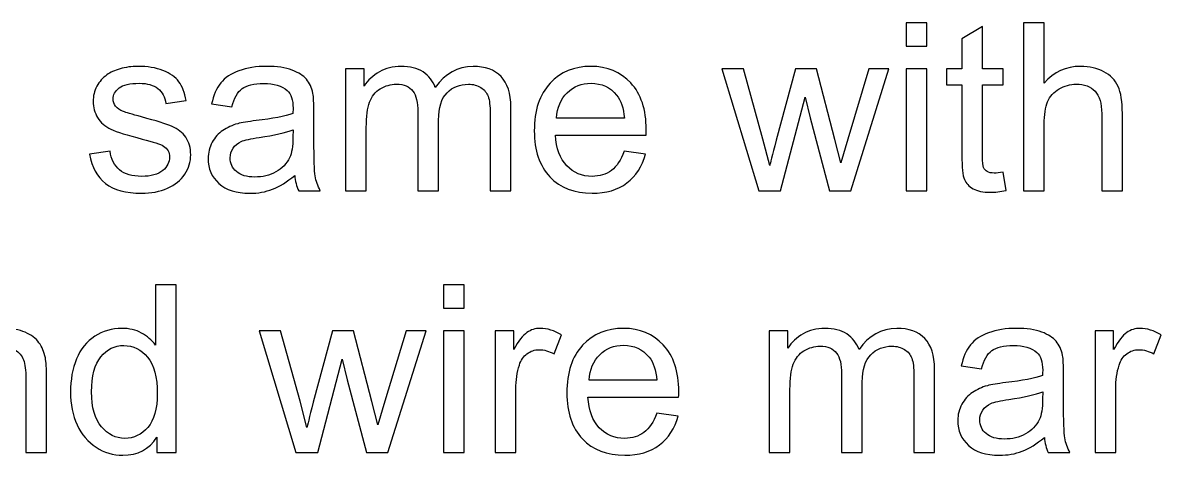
# Model space of a CAD drawing. Header units: millimetres. Extents: x -450 to 450, y -300 to 300.
# Drawn here: x -351.39 to -310.31, y -241.99 to -226.38 of the extents above; entities that cross this region are included whole.
import ezdxf

# ---------------------------------------------------------------- set-up
doc = ezdxf.new("R2010")
doc.units = ezdxf.units.MM
doc.header["$MEASUREMENT"] = 0
doc.layers.add('Layer 1', color=7, linetype='Continuous')

msp = doc.modelspace()

# ---------------------------------------------------------------- linework, layer by layer
at = {"layer": 'Layer 1', "color": 250}
for points, knots in [([(-319.5076, -227.2252), (-319.5076, -227.2252), (-319.5076, -226.3785), (-319.5076, -226.3785), (-319.5076, -226.3785), (-319.5076, -226.3785), (-318.7625, -226.3785), (-318.7625, -226.3785), (-318.7625, -226.3785), (-318.7625, -226.3785), (-318.7625, -227.2252), (-318.7625, -227.2252), (-318.7625, -227.2252), (-318.7625, -227.2252), (-319.5076, -227.2252), (-319.5076, -227.2252)], [0, 0, 0, 0, 0.2, 0.2, 0.2, 0.2, 0.4, 0.4, 0.4, 0.4, 0.6, 0.6, 0.6, 0.6, 1, 1, 1, 1]), ([(-316.0095, -231.7761), (-316.0095, -231.7761), (-315.9079, -232.4336), (-315.9079, -232.4336), (-315.9079, -232.4336), (-316.1167, -232.4774), (-316.3044, -232.5), (-316.4681, -232.5), (-316.4681, -232.5), (-316.7376, -232.5), (-316.9464, -232.4576), (-317.096, -232.3716), (-317.096, -232.3716), (-317.2442, -232.2855), (-317.3486, -232.174), (-317.4093, -232.0343), (-317.4093, -232.0343), (-317.47, -231.8946), (-317.4996, -231.6011), (-317.4996, -231.1538), (-317.4996, -231.1538), (-317.4996, -231.1538), (-317.4996, -228.6222), (-317.4996, -228.6222), (-317.4996, -228.6222), (-317.4996, -228.6222), (-318.0499, -228.6222), (-318.0499, -228.6222), (-318.0499, -228.6222), (-318.0499, -228.6222), (-318.0499, -228.0465), (-318.0499, -228.0465), (-318.0499, -228.0465), (-318.0499, -228.0465), (-317.4996, -228.0465), (-317.4996, -228.0465), (-317.4996, -228.0465), (-317.4996, -228.0465), (-317.4996, -226.9599), (-317.4996, -226.9599), (-317.4996, -226.9599), (-317.4996, -226.9599), (-316.7545, -226.5126), (-316.7545, -226.5126), (-316.7545, -226.5126), (-316.7545, -226.5126), (-316.7545, -228.0465), (-316.7545, -228.0465), (-316.7545, -228.0465), (-316.7545, -228.0465), (-316.0095, -228.0465), (-316.0095, -228.0465), (-316.0095, -228.0465), (-316.0095, -228.0465), (-316.0095, -228.6222), (-316.0095, -228.6222), (-316.0095, -228.6222), (-316.0095, -228.6222), (-316.7545, -228.6222), (-316.7545, -228.6222), (-316.7545, -228.6222), (-316.7545, -228.6222), (-316.7545, -231.1961), (-316.7545, -231.1961), (-316.7545, -231.1961), (-316.7545, -231.4092), (-316.7418, -231.5461), (-316.715, -231.6067), (-316.715, -231.6067), (-316.6896, -231.6674), (-316.6473, -231.7154), (-316.588, -231.7521), (-316.588, -231.7521), (-316.5287, -231.7874), (-316.4441, -231.8057), (-316.334, -231.8057), (-316.334, -231.8057), (-316.2522, -231.8057), (-316.1435, -231.7958), (-316.0095, -231.7761)], [0, 0, 0, 0, 0.047619, 0.047619, 0.047619, 0.047619, 0.0952381, 0.0952381, 0.0952381, 0.0952381, 0.1428571, 0.1428571, 0.1428571, 0.1428571, 0.1904762, 0.1904762, 0.1904762, 0.1904762, 0.2380952, 0.2380952, 0.2380952, 0.2380952, 0.2857143, 0.2857143, 0.2857143, 0.2857143, 0.3333333, 0.3333333, 0.3333333, 0.3333333, 0.3809524, 0.3809524, 0.3809524, 0.3809524, 0.4285714, 0.4285714, 0.4285714, 0.4285714, 0.4761905, 0.4761905, 0.4761905, 0.4761905, 0.5238095, 0.5238095, 0.5238095, 0.5238095, 0.5714286, 0.5714286, 0.5714286, 0.5714286, 0.6190476, 0.6190476, 0.6190476, 0.6190476, 0.6666667, 0.6666667, 0.6666667, 0.6666667, 0.7142857, 0.7142857, 0.7142857, 0.7142857, 0.7619048, 0.7619048, 0.7619048, 0.7619048, 0.8095238, 0.8095238, 0.8095238, 0.8095238, 0.8571429, 0.8571429, 0.8571429, 0.8571429, 0.9047619, 0.9047619, 0.9047619, 0.9047619, 1, 1, 1, 1]), ([(-315.2743, -232.4407), (-315.2743, -232.4407), (-315.2743, -226.3785), (-315.2743, -226.3785), (-315.2743, -226.3785), (-315.2743, -226.3785), (-314.5292, -226.3785), (-314.5292, -226.3785), (-314.5292, -226.3785), (-314.5292, -226.3785), (-314.5292, -228.5601), (-314.5292, -228.5601), (-314.5292, -228.5601), (-314.1835, -228.1551), (-313.7475, -227.9533), (-313.2197, -227.9533), (-313.2197, -227.9533), (-312.8966, -227.9533), (-312.6158, -228.0168), (-312.3759, -228.1453), (-312.3759, -228.1453), (-312.1374, -228.2737), (-311.9666, -228.4501), (-311.8636, -228.6758), (-311.8636, -228.6758), (-311.7606, -228.9016), (-311.7098, -229.2304), (-311.7098, -229.6594), (-311.7098, -229.6594), (-311.7098, -229.6594), (-311.7098, -232.4407), (-311.7098, -232.4407), (-311.7098, -232.4407), (-311.7098, -232.4407), (-312.4549, -232.4407), (-312.4549, -232.4407), (-312.4549, -232.4407), (-312.4549, -232.4407), (-312.4549, -229.6622), (-312.4549, -229.6622), (-312.4549, -229.6622), (-312.4549, -229.2911), (-312.5353, -229.0202), (-312.6948, -228.8508), (-312.6948, -228.8508), (-312.8556, -228.6815), (-313.0814, -228.5968), (-313.3749, -228.5968), (-313.3749, -228.5968), (-313.5937, -228.5968), (-313.7997, -228.6533), (-313.993, -228.7676), (-313.993, -228.7676), (-314.1863, -228.8819), (-314.3232, -229.0371), (-314.4065, -229.2332), (-314.4065, -229.2332), (-314.4883, -229.428), (-314.5292, -229.6975), (-314.5292, -230.0418), (-314.5292, -230.0418), (-314.5292, -230.0418), (-314.5292, -232.4407), (-314.5292, -232.4407), (-314.5292, -232.4407), (-314.5292, -232.4407), (-315.2743, -232.4407), (-315.2743, -232.4407)], [0, 0, 0, 0, 0.0555556, 0.0555556, 0.0555556, 0.0555556, 0.1111111, 0.1111111, 0.1111111, 0.1111111, 0.1666667, 0.1666667, 0.1666667, 0.1666667, 0.2222222, 0.2222222, 0.2222222, 0.2222222, 0.2777778, 0.2777778, 0.2777778, 0.2777778, 0.3333333, 0.3333333, 0.3333333, 0.3333333, 0.3888889, 0.3888889, 0.3888889, 0.3888889, 0.4444444, 0.4444444, 0.4444444, 0.4444444, 0.5, 0.5, 0.5, 0.5, 0.5555556, 0.5555556, 0.5555556, 0.5555556, 0.6111111, 0.6111111, 0.6111111, 0.6111111, 0.6666667, 0.6666667, 0.6666667, 0.6666667, 0.7222222, 0.7222222, 0.7222222, 0.7222222, 0.7777778, 0.7777778, 0.7777778, 0.7777778, 0.8333333, 0.8333333, 0.8333333, 0.8333333, 0.8888889, 0.8888889, 0.8888889, 0.8888889, 1, 1, 1, 1]), ([(-348.9746, -231.1284), (-348.9746, -231.1284), (-348.238, -231.0098), (-348.238, -231.0098), (-348.238, -231.0098), (-348.1971, -231.3048), (-348.0814, -231.5305), (-347.8923, -231.6886), (-347.8923, -231.6886), (-347.7032, -231.8452), (-347.4379, -231.9242), (-347.0993, -231.9242), (-347.0993, -231.9242), (-346.7564, -231.9242), (-346.5024, -231.8551), (-346.3358, -231.7154), (-346.3358, -231.7154), (-346.1707, -231.5771), (-346.0875, -231.4134), (-346.0875, -231.2257), (-346.0875, -231.2257), (-346.0875, -231.0578), (-346.1623, -230.9252), (-346.3104, -230.8292), (-346.3104, -230.8292), (-346.4149, -230.7629), (-346.6689, -230.6796), (-347.0724, -230.5766), (-347.0724, -230.5766), (-347.6171, -230.4397), (-347.9939, -230.3212), (-348.2056, -230.221), (-348.2056, -230.221), (-348.4158, -230.1194), (-348.5753, -229.9811), (-348.6839, -229.8033), (-348.6839, -229.8033), (-348.7926, -229.6269), (-348.8476, -229.4308), (-348.8476, -229.2163), (-348.8476, -229.2163), (-348.8476, -229.0202), (-348.8025, -228.8395), (-348.7136, -228.673), (-348.7136, -228.673), (-348.6233, -228.5065), (-348.5019, -228.3682), (-348.3481, -228.2582), (-348.3481, -228.2582), (-348.2324, -228.1735), (-348.0743, -228.1015), (-347.8754, -228.0422), (-347.8754, -228.0422), (-347.675, -227.983), (-347.4619, -227.9533), (-347.2333, -227.9533), (-347.2333, -227.9533), (-346.889, -227.9533), (-346.587, -228.0027), (-346.3274, -228.1029), (-346.3274, -228.1029), (-346.0663, -228.2017), (-345.8744, -228.3372), (-345.7502, -228.5065), (-345.7502, -228.5065), (-345.6275, -228.6773), (-345.5414, -228.9044), (-345.4948, -229.1895), (-345.4948, -229.1895), (-345.4948, -229.1895), (-346.223, -229.2911), (-346.223, -229.2911), (-346.223, -229.2911), (-346.2554, -229.0625), (-346.3514, -228.8833), (-346.5094, -228.7549), (-346.5094, -228.7549), (-346.6675, -228.6265), (-346.8904, -228.563), (-347.1797, -228.563), (-347.1797, -228.563), (-347.5198, -228.563), (-347.7639, -228.6194), (-347.9092, -228.7323), (-347.9092, -228.7323), (-348.0546, -228.8452), (-348.128, -228.9778), (-348.128, -229.1288), (-348.128, -229.1288), (-348.128, -229.2248), (-348.0983, -229.3123), (-348.0377, -229.3899), (-348.0377, -229.3899), (-347.977, -229.4689), (-347.8824, -229.5352), (-347.7526, -229.5874), (-347.7526, -229.5874), (-347.6778, -229.6156), (-347.4605, -229.6791), (-347.0964, -229.7779), (-347.0964, -229.7779), (-346.5715, -229.9176), (-346.2046, -230.0333), (-345.9958, -230.1222), (-345.9958, -230.1222), (-345.7869, -230.2111), (-345.6232, -230.3424), (-345.5047, -230.5117), (-345.5047, -230.5117), (-345.3848, -230.6824), (-345.3255, -230.8941), (-345.3255, -231.1481), (-345.3255, -231.1481), (-345.3255, -231.3951), (-345.3975, -231.6279), (-345.5428, -231.8466), (-345.5428, -231.8466), (-345.6881, -232.0653), (-345.897, -232.2347), (-346.1693, -232.3546), (-346.1693, -232.3546), (-346.4431, -232.4746), (-346.7521, -232.5338), (-347.0964, -232.5338), (-347.0964, -232.5338), (-347.6665, -232.5338), (-348.1026, -232.4153), (-348.4017, -232.1796), (-348.4017, -232.1796), (-348.7009, -231.9426), (-348.8914, -231.5926), (-348.9746, -231.1284)], [0, 0, 0, 0, 0.0294118, 0.0294118, 0.0294118, 0.0294118, 0.0588235, 0.0588235, 0.0588235, 0.0588235, 0.0882353, 0.0882353, 0.0882353, 0.0882353, 0.1176471, 0.1176471, 0.1176471, 0.1176471, 0.1470588, 0.1470588, 0.1470588, 0.1470588, 0.1764706, 0.1764706, 0.1764706, 0.1764706, 0.2058824, 0.2058824, 0.2058824, 0.2058824, 0.2352941, 0.2352941, 0.2352941, 0.2352941, 0.2647059, 0.2647059, 0.2647059, 0.2647059, 0.2941176, 0.2941176, 0.2941176, 0.2941176, 0.3235294, 0.3235294, 0.3235294, 0.3235294, 0.3529412, 0.3529412, 0.3529412, 0.3529412, 0.3823529, 0.3823529, 0.3823529, 0.3823529, 0.4117647, 0.4117647, 0.4117647, 0.4117647, 0.4411765, 0.4411765, 0.4411765, 0.4411765, 0.4705882, 0.4705882, 0.4705882, 0.4705882, 0.5, 0.5, 0.5, 0.5, 0.5294118, 0.5294118, 0.5294118, 0.5294118, 0.5588235, 0.5588235, 0.5588235, 0.5588235, 0.5882353, 0.5882353, 0.5882353, 0.5882353, 0.6176471, 0.6176471, 0.6176471, 0.6176471, 0.6470588, 0.6470588, 0.6470588, 0.6470588, 0.6764706, 0.6764706, 0.6764706, 0.6764706, 0.7058824, 0.7058824, 0.7058824, 0.7058824, 0.7352941, 0.7352941, 0.7352941, 0.7352941, 0.7647059, 0.7647059, 0.7647059, 0.7647059, 0.7941176, 0.7941176, 0.7941176, 0.7941176, 0.8235294, 0.8235294, 0.8235294, 0.8235294, 0.8529412, 0.8529412, 0.8529412, 0.8529412, 0.8823529, 0.8823529, 0.8823529, 0.8823529, 0.9117647, 0.9117647, 0.9117647, 0.9117647, 0.9411765, 0.9411765, 0.9411765, 0.9411765, 1, 1, 1, 1]), ([(-341.5747, -231.8904), (-341.8513, -232.126), (-342.118, -232.2911), (-342.3734, -232.3885), (-342.3734, -232.3885), (-342.6288, -232.4859), (-342.9025, -232.5338), (-343.1961, -232.5338), (-343.1961, -232.5338), (-343.6787, -232.5338), (-344.0498, -232.4167), (-344.3094, -232.1811), (-344.3094, -232.1811), (-344.5691, -231.9468), (-344.6989, -231.6462), (-344.6989, -231.2808), (-344.6989, -231.2808), (-344.6989, -231.0663), (-344.6495, -230.8701), (-344.5521, -230.6923), (-344.5521, -230.6923), (-344.4534, -230.5145), (-344.325, -230.3734), (-344.1669, -230.2662), (-344.1669, -230.2662), (-344.0075, -230.1589), (-343.8297, -230.0771), (-343.6307, -230.022), (-343.6307, -230.022), (-343.4839, -229.9839), (-343.2624, -229.9473), (-342.9675, -229.9106), (-342.9675, -229.9106), (-342.3663, -229.84), (-341.9218, -229.7539), (-341.6382, -229.6552), (-341.6382, -229.6552), (-341.6354, -229.5536), (-341.634, -229.4886), (-341.634, -229.4618), (-341.634, -229.4618), (-341.634, -229.1599), (-341.7045, -228.9468), (-341.8456, -228.8226), (-341.8456, -228.8226), (-342.0361, -228.6547), (-342.3198, -228.5714), (-342.6951, -228.5714), (-342.6951, -228.5714), (-343.0465, -228.5714), (-343.3061, -228.6335), (-343.4726, -228.7563), (-343.4726, -228.7563), (-343.6406, -228.879), (-343.7633, -229.0964), (-343.8438, -229.4096), (-343.8438, -229.4096), (-343.8438, -229.4096), (-344.5719, -229.308), (-344.5719, -229.308), (-344.5719, -229.308), (-344.5056, -228.9962), (-344.3969, -228.7436), (-344.2445, -228.5517), (-344.2445, -228.5517), (-344.0921, -228.3598), (-343.872, -228.213), (-343.5841, -228.1086), (-343.5841, -228.1086), (-343.2977, -228.0056), (-342.9632, -227.9533), (-342.585, -227.9533), (-342.585, -227.9533), (-342.2097, -227.9533), (-341.9035, -227.9971), (-341.6678, -228.086), (-341.6678, -228.086), (-341.4336, -228.1749), (-341.26, -228.285), (-341.1499, -228.419), (-341.1499, -228.419), (-341.0399, -228.5531), (-340.9623, -228.7224), (-340.9171, -228.927), (-340.9171, -228.927), (-340.8931, -229.054), (-340.8804, -229.2826), (-340.8804, -229.6114), (-340.8804, -229.6114), (-340.8804, -229.6114), (-340.8804, -230.5992), (-340.8804, -230.5992), (-340.8804, -230.5992), (-340.8804, -231.2892), (-340.8649, -231.7253), (-340.8339, -231.9101), (-340.8339, -231.9101), (-340.8042, -232.095), (-340.7421, -232.2714), (-340.6518, -232.4407), (-340.6518, -232.4407), (-340.6518, -232.4407), (-341.4308, -232.4407), (-341.4308, -232.4407), (-341.4308, -232.4407), (-341.5055, -232.2841), (-341.5535, -232.1006), (-341.5747, -231.8904)], [0, 0, 0, 0, 0.0357143, 0.0357143, 0.0357143, 0.0357143, 0.0714286, 0.0714286, 0.0714286, 0.0714286, 0.1071429, 0.1071429, 0.1071429, 0.1071429, 0.1428571, 0.1428571, 0.1428571, 0.1428571, 0.1785714, 0.1785714, 0.1785714, 0.1785714, 0.2142857, 0.2142857, 0.2142857, 0.2142857, 0.25, 0.25, 0.25, 0.25, 0.2857143, 0.2857143, 0.2857143, 0.2857143, 0.3214286, 0.3214286, 0.3214286, 0.3214286, 0.3571429, 0.3571429, 0.3571429, 0.3571429, 0.3928571, 0.3928571, 0.3928571, 0.3928571, 0.4285714, 0.4285714, 0.4285714, 0.4285714, 0.4642857, 0.4642857, 0.4642857, 0.4642857, 0.5, 0.5, 0.5, 0.5, 0.5357143, 0.5357143, 0.5357143, 0.5357143, 0.5714286, 0.5714286, 0.5714286, 0.5714286, 0.6071429, 0.6071429, 0.6071429, 0.6071429, 0.6428571, 0.6428571, 0.6428571, 0.6428571, 0.6785714, 0.6785714, 0.6785714, 0.6785714, 0.7142857, 0.7142857, 0.7142857, 0.7142857, 0.75, 0.75, 0.75, 0.75, 0.7857143, 0.7857143, 0.7857143, 0.7857143, 0.8214286, 0.8214286, 0.8214286, 0.8214286, 0.8571429, 0.8571429, 0.8571429, 0.8571429, 0.8928571, 0.8928571, 0.8928571, 0.8928571, 0.9285714, 0.9285714, 0.9285714, 0.9285714, 1, 1, 1, 1]), ([(-339.736, -232.4407), (-339.736, -232.4407), (-339.736, -228.0465), (-339.736, -228.0465), (-339.736, -228.0465), (-339.736, -228.0465), (-339.0671, -228.0465), (-339.0671, -228.0465), (-339.0671, -228.0465), (-339.0671, -228.0465), (-339.0671, -228.6674), (-339.0671, -228.6674), (-339.0671, -228.6674), (-338.9303, -228.4529), (-338.7468, -228.2793), (-338.5182, -228.1495), (-338.5182, -228.1495), (-338.2896, -228.0183), (-338.03, -227.9533), (-337.7379, -227.9533), (-337.7379, -227.9533), (-337.4133, -227.9533), (-337.1466, -228.0211), (-336.9392, -228.1551), (-336.9392, -228.1551), (-336.7317, -228.2906), (-336.585, -228.4783), (-336.5003, -228.721), (-336.5003, -228.721), (-336.1504, -228.2088), (-335.6974, -227.9533), (-335.1386, -227.9533), (-335.1386, -227.9533), (-334.7011, -227.9533), (-334.3639, -228.0733), (-334.1296, -228.3146), (-334.1296, -228.3146), (-333.894, -228.5559), (-333.7754, -228.927), (-333.7754, -229.428), (-333.7754, -229.428), (-333.7754, -229.428), (-333.7754, -232.4407), (-333.7754, -232.4407), (-333.7754, -232.4407), (-333.7754, -232.4407), (-334.5205, -232.4407), (-334.5205, -232.4407), (-334.5205, -232.4407), (-334.5205, -232.4407), (-334.5205, -229.6749), (-334.5205, -229.6749), (-334.5205, -229.6749), (-334.5205, -229.3786), (-334.5459, -229.1641), (-334.5939, -229.0329), (-334.5939, -229.0329), (-334.6419, -228.9016), (-334.7294, -228.7972), (-334.8578, -228.7168), (-334.8578, -228.7168), (-334.9848, -228.6363), (-335.1343, -228.5968), (-335.3051, -228.5968), (-335.3051, -228.5968), (-335.6155, -228.5968), (-335.8724, -228.6998), (-336.077, -228.9044), (-336.077, -228.9044), (-336.2816, -229.1105), (-336.3832, -229.4393), (-336.3832, -229.8908), (-336.3832, -229.8908), (-336.3832, -229.8908), (-336.3832, -232.4407), (-336.3832, -232.4407), (-336.3832, -232.4407), (-336.3832, -232.4407), (-337.1283, -232.4407), (-337.1283, -232.4407), (-337.1283, -232.4407), (-337.1283, -232.4407), (-337.1283, -229.5888), (-337.1283, -229.5888), (-337.1283, -229.5888), (-337.1283, -229.2586), (-337.1889, -229.0103), (-337.3103, -228.8452), (-337.3103, -228.8452), (-337.4316, -228.6801), (-337.6306, -228.5968), (-337.9058, -228.5968), (-337.9058, -228.5968), (-338.1146, -228.5968), (-338.3079, -228.6519), (-338.4857, -228.7619), (-338.4857, -228.7619), (-338.6635, -228.872), (-338.792, -229.0329), (-338.8724, -229.2459), (-338.8724, -229.2459), (-338.9514, -229.4576), (-338.9909, -229.7638), (-338.9909, -230.1632), (-338.9909, -230.1632), (-338.9909, -230.1632), (-338.9909, -232.4407), (-338.9909, -232.4407), (-338.9909, -232.4407), (-338.9909, -232.4407), (-339.736, -232.4407), (-339.736, -232.4407)], [0, 0, 0, 0, 0.0344828, 0.0344828, 0.0344828, 0.0344828, 0.0689655, 0.0689655, 0.0689655, 0.0689655, 0.1034483, 0.1034483, 0.1034483, 0.1034483, 0.137931, 0.137931, 0.137931, 0.137931, 0.1724138, 0.1724138, 0.1724138, 0.1724138, 0.2068966, 0.2068966, 0.2068966, 0.2068966, 0.2413793, 0.2413793, 0.2413793, 0.2413793, 0.2758621, 0.2758621, 0.2758621, 0.2758621, 0.3103448, 0.3103448, 0.3103448, 0.3103448, 0.3448276, 0.3448276, 0.3448276, 0.3448276, 0.3793103, 0.3793103, 0.3793103, 0.3793103, 0.4137931, 0.4137931, 0.4137931, 0.4137931, 0.4482759, 0.4482759, 0.4482759, 0.4482759, 0.4827586, 0.4827586, 0.4827586, 0.4827586, 0.5172414, 0.5172414, 0.5172414, 0.5172414, 0.5517241, 0.5517241, 0.5517241, 0.5517241, 0.5862069, 0.5862069, 0.5862069, 0.5862069, 0.6206897, 0.6206897, 0.6206897, 0.6206897, 0.6551724, 0.6551724, 0.6551724, 0.6551724, 0.6896552, 0.6896552, 0.6896552, 0.6896552, 0.7241379, 0.7241379, 0.7241379, 0.7241379, 0.7586207, 0.7586207, 0.7586207, 0.7586207, 0.7931034, 0.7931034, 0.7931034, 0.7931034, 0.8275862, 0.8275862, 0.8275862, 0.8275862, 0.862069, 0.862069, 0.862069, 0.862069, 0.8965517, 0.8965517, 0.8965517, 0.8965517, 0.9310345, 0.9310345, 0.9310345, 0.9310345, 1, 1, 1, 1]), ([(-329.686, -231.0183), (-329.686, -231.0183), (-328.9155, -231.1199), (-328.9155, -231.1199), (-328.9155, -231.1199), (-329.0355, -231.5672), (-329.2598, -231.9158), (-329.5872, -232.1627), (-329.5872, -232.1627), (-329.9146, -232.4097), (-330.3323, -232.5338), (-330.8417, -232.5338), (-330.8417, -232.5338), (-331.4823, -232.5338), (-331.9903, -232.3363), (-332.3657, -231.9412), (-332.3657, -231.9412), (-332.7411, -231.5475), (-332.9287, -230.9929), (-332.9287, -230.2803), (-332.9287, -230.2803), (-332.9287, -229.5437), (-332.7396, -228.9708), (-332.3601, -228.5644), (-332.3601, -228.5644), (-331.9805, -228.1565), (-331.488, -227.9533), (-330.8826, -227.9533), (-330.8826, -227.9533), (-330.297, -227.9533), (-329.8186, -228.1523), (-329.4475, -228.5517), (-329.4475, -228.5517), (-329.0764, -228.951), (-328.8901, -229.5126), (-328.8901, -230.2365), (-328.8901, -230.2365), (-328.8901, -230.2803), (-328.8915, -230.3466), (-328.8943, -230.4341), (-328.8943, -230.4341), (-328.8943, -230.4341), (-332.1667, -230.4341), (-332.1667, -230.4341), (-332.1667, -230.4341), (-332.1385, -230.9153), (-332.003, -231.285), (-331.7575, -231.5404), (-331.7575, -231.5404), (-331.5134, -231.7958), (-331.2072, -231.9242), (-330.8417, -231.9242), (-330.8417, -231.9242), (-330.5693, -231.9242), (-330.3365, -231.8523), (-330.1446, -231.7083), (-330.1446, -231.7083), (-329.9513, -231.5644), (-329.7989, -231.3344), (-329.686, -231.0183)], [0, 0, 0, 0, 0.0625, 0.0625, 0.0625, 0.0625, 0.125, 0.125, 0.125, 0.125, 0.1875, 0.1875, 0.1875, 0.1875, 0.25, 0.25, 0.25, 0.25, 0.3125, 0.3125, 0.3125, 0.3125, 0.375, 0.375, 0.375, 0.375, 0.4375, 0.4375, 0.4375, 0.4375, 0.5, 0.5, 0.5, 0.5, 0.5625, 0.5625, 0.5625, 0.5625, 0.625, 0.625, 0.625, 0.625, 0.6875, 0.6875, 0.6875, 0.6875, 0.75, 0.75, 0.75, 0.75, 0.8125, 0.8125, 0.8125, 0.8125, 0.875, 0.875, 0.875, 0.875, 1, 1, 1, 1]), ([(-324.8318, -232.4407), (-324.8318, -232.4407), (-326.1596, -228.0465), (-326.1596, -228.0465), (-326.1596, -228.0465), (-326.1596, -228.0465), (-325.3807, -228.0465), (-325.3807, -228.0465), (-325.3807, -228.0465), (-325.3807, -228.0465), (-324.6794, -230.5823), (-324.6794, -230.5823), (-324.6794, -230.5823), (-324.6794, -230.5823), (-324.431, -231.5263), (-324.431, -231.5263), (-324.431, -231.5263), (-324.4211, -231.4797), (-324.3449, -231.1778), (-324.2038, -230.6204), (-324.2038, -230.6204), (-324.2038, -230.6204), (-323.5081, -228.0465), (-323.5081, -228.0465), (-323.5081, -228.0465), (-323.5081, -228.0465), (-322.7447, -228.0465), (-322.7447, -228.0465), (-322.7447, -228.0465), (-322.7447, -228.0465), (-322.0829, -230.5978), (-322.0829, -230.5978), (-322.0829, -230.5978), (-322.0829, -230.5978), (-321.867, -231.4346), (-321.867, -231.4346), (-321.867, -231.4346), (-321.867, -231.4346), (-321.6144, -230.5865), (-321.6144, -230.5865), (-321.6144, -230.5865), (-321.6144, -230.5865), (-320.8552, -228.0465), (-320.8552, -228.0465), (-320.8552, -228.0465), (-320.8552, -228.0465), (-320.1313, -228.0465), (-320.1313, -228.0465), (-320.1313, -228.0465), (-320.1313, -228.0465), (-321.51, -232.4407), (-321.51, -232.4407), (-321.51, -232.4407), (-321.51, -232.4407), (-322.2805, -232.4407), (-322.2805, -232.4407), (-322.2805, -232.4407), (-322.2805, -232.4407), (-322.9776, -229.8118), (-322.9776, -229.8118), (-322.9776, -229.8118), (-322.9776, -229.8118), (-323.154, -229.0597), (-323.154, -229.0597), (-323.154, -229.0597), (-323.154, -229.0597), (-324.043, -232.4407), (-324.043, -232.4407), (-324.043, -232.4407), (-324.043, -232.4407), (-324.8318, -232.4407), (-324.8318, -232.4407)], [0, 0, 0, 0, 0.0526316, 0.0526316, 0.0526316, 0.0526316, 0.1052632, 0.1052632, 0.1052632, 0.1052632, 0.1578947, 0.1578947, 0.1578947, 0.1578947, 0.2105263, 0.2105263, 0.2105263, 0.2105263, 0.2631579, 0.2631579, 0.2631579, 0.2631579, 0.3157895, 0.3157895, 0.3157895, 0.3157895, 0.3684211, 0.3684211, 0.3684211, 0.3684211, 0.4210526, 0.4210526, 0.4210526, 0.4210526, 0.4736842, 0.4736842, 0.4736842, 0.4736842, 0.5263158, 0.5263158, 0.5263158, 0.5263158, 0.5789474, 0.5789474, 0.5789474, 0.5789474, 0.6315789, 0.6315789, 0.6315789, 0.6315789, 0.6842105, 0.6842105, 0.6842105, 0.6842105, 0.7368421, 0.7368421, 0.7368421, 0.7368421, 0.7894737, 0.7894737, 0.7894737, 0.7894737, 0.8421053, 0.8421053, 0.8421053, 0.8421053, 0.8947368, 0.8947368, 0.8947368, 0.8947368, 1, 1, 1, 1]), ([(-319.5076, -232.4407), (-319.5076, -232.4407), (-319.5076, -228.0465), (-319.5076, -228.0465), (-319.5076, -228.0465), (-319.5076, -228.0465), (-318.7625, -228.0465), (-318.7625, -228.0465), (-318.7625, -228.0465), (-318.7625, -228.0465), (-318.7625, -232.4407), (-318.7625, -232.4407), (-318.7625, -232.4407), (-318.7625, -232.4407), (-319.5076, -232.4407), (-319.5076, -232.4407)], [0, 0, 0, 0, 0.2, 0.2, 0.2, 0.2, 0.4, 0.4, 0.4, 0.4, 0.6, 0.6, 0.6, 0.6, 1, 1, 1, 1]), ([(-332.1244, -229.8245), (-332.1244, -229.8245), (-329.6775, -229.8245), (-329.6775, -229.8245), (-329.6775, -229.8245), (-329.71, -229.4548), (-329.8045, -229.1782), (-329.9583, -228.9933), (-329.9583, -228.9933), (-330.194, -228.7069), (-330.5016, -228.563), (-330.8784, -228.563), (-330.8784, -228.563), (-331.2199, -228.563), (-331.5063, -228.6773), (-331.7392, -228.9059), (-331.7392, -228.9059), (-331.9706, -229.1345), (-332.099, -229.4407), (-332.1244, -229.8245)], [0, 0, 0, 0, 0.1666667, 0.1666667, 0.1666667, 0.1666667, 0.3333333, 0.3333333, 0.3333333, 0.3333333, 0.5, 0.5, 0.5, 0.5, 0.6666667, 0.6666667, 0.6666667, 0.6666667, 1, 1, 1, 1]), ([(-341.634, -230.2394), (-341.9049, -230.3494), (-342.3113, -230.4426), (-342.8532, -230.5188), (-342.8532, -230.5188), (-343.1608, -230.5625), (-343.3781, -230.6119), (-343.5051, -230.6669), (-343.5051, -230.6669), (-343.6321, -230.722), (-343.7295, -230.8024), (-343.7986, -230.9068), (-343.7986, -230.9068), (-343.8678, -231.0126), (-343.903, -231.1298), (-343.903, -231.2596), (-343.903, -231.2596), (-343.903, -231.4557), (-343.8282, -231.6208), (-343.6773, -231.7521), (-343.6773, -231.7521), (-343.5263, -231.8833), (-343.3061, -231.9496), (-343.0168, -231.9496), (-343.0168, -231.9496), (-342.7304, -231.9496), (-342.475, -231.8875), (-342.2506, -231.762), (-342.2506, -231.762), (-342.0277, -231.6378), (-341.8626, -231.467), (-341.7581, -231.2511), (-341.7581, -231.2511), (-341.6777, -231.0832), (-341.6382, -230.8363), (-341.6382, -230.5103), (-341.6382, -230.5103), (-341.6382, -230.5103), (-341.634, -230.2394), (-341.634, -230.2394)], [0, 0, 0, 0, 0.0909091, 0.0909091, 0.0909091, 0.0909091, 0.1818182, 0.1818182, 0.1818182, 0.1818182, 0.2727273, 0.2727273, 0.2727273, 0.2727273, 0.3636364, 0.3636364, 0.3636364, 0.3636364, 0.4545455, 0.4545455, 0.4545455, 0.4545455, 0.5454545, 0.5454545, 0.5454545, 0.5454545, 0.6363636, 0.6363636, 0.6363636, 0.6363636, 0.7272727, 0.7272727, 0.7272727, 0.7272727, 0.8181818, 0.8181818, 0.8181818, 0.8181818, 1, 1, 1, 1]), ([(-346.5489, -241.8994), (-346.5489, -241.8994), (-346.5489, -241.342), (-346.5489, -241.342), (-346.5489, -241.342), (-346.8268, -241.7752), (-347.2361, -241.9925), (-347.7765, -241.9925), (-347.7765, -241.9925), (-348.1265, -241.9925), (-348.4482, -241.8966), (-348.7403, -241.7033), (-348.7403, -241.7033), (-349.0338, -241.5113), (-349.261, -241.2418), (-349.4233, -240.8975), (-349.4233, -240.8975), (-349.5842, -240.5518), (-349.6646, -240.1553), (-349.6646, -239.7065), (-349.6646, -239.7065), (-349.6646, -239.2691), (-349.5912, -238.8726), (-349.4459, -238.5155), (-349.4459, -238.5155), (-349.2991, -238.1599), (-349.0804, -237.8862), (-348.7883, -237.6971), (-348.7883, -237.6971), (-348.4976, -237.5066), (-348.1702, -237.412), (-347.8104, -237.412), (-347.8104, -237.412), (-347.5451, -237.412), (-347.3094, -237.4685), (-347.1034, -237.58), (-347.1034, -237.58), (-346.8974, -237.6915), (-346.7295, -237.8382), (-346.5997, -238.0174), (-346.5997, -238.0174), (-346.5997, -238.0174), (-346.5997, -235.8372), (-346.5997, -235.8372), (-346.5997, -235.8372), (-346.5997, -235.8372), (-345.8546, -235.8372), (-345.8546, -235.8372), (-345.8546, -235.8372), (-345.8546, -235.8372), (-345.8546, -241.8994), (-345.8546, -241.8994), (-345.8546, -241.8994), (-345.8546, -241.8994), (-346.5489, -241.8994), (-346.5489, -241.8994)], [0, 0, 0, 0, 0.0666667, 0.0666667, 0.0666667, 0.0666667, 0.1333333, 0.1333333, 0.1333333, 0.1333333, 0.2, 0.2, 0.2, 0.2, 0.2666667, 0.2666667, 0.2666667, 0.2666667, 0.3333333, 0.3333333, 0.3333333, 0.3333333, 0.4, 0.4, 0.4, 0.4, 0.4666667, 0.4666667, 0.4666667, 0.4666667, 0.5333333, 0.5333333, 0.5333333, 0.5333333, 0.6, 0.6, 0.6, 0.6, 0.6666667, 0.6666667, 0.6666667, 0.6666667, 0.7333333, 0.7333333, 0.7333333, 0.7333333, 0.8, 0.8, 0.8, 0.8, 0.8666667, 0.8666667, 0.8666667, 0.8666667, 1, 1, 1, 1]), ([(-336.2096, -236.6839), (-336.2096, -236.6839), (-336.2096, -235.8372), (-336.2096, -235.8372), (-336.2096, -235.8372), (-336.2096, -235.8372), (-335.4645, -235.8372), (-335.4645, -235.8372), (-335.4645, -235.8372), (-335.4645, -235.8372), (-335.4645, -236.6839), (-335.4645, -236.6839), (-335.4645, -236.6839), (-335.4645, -236.6839), (-336.2096, -236.6839), (-336.2096, -236.6839)], [0, 0, 0, 0, 0.2, 0.2, 0.2, 0.2, 0.4, 0.4, 0.4, 0.4, 0.6, 0.6, 0.6, 0.6, 1, 1, 1, 1]), ([(-354.0941, -241.8994), (-354.0941, -241.8994), (-354.0941, -237.5052), (-354.0941, -237.5052), (-354.0941, -237.5052), (-354.0941, -237.5052), (-353.4252, -237.5052), (-353.4252, -237.5052), (-353.4252, -237.5052), (-353.4252, -237.5052), (-353.4252, -238.1289), (-353.4252, -238.1289), (-353.4252, -238.1289), (-353.1035, -237.6505), (-352.6378, -237.412), (-352.0296, -237.412), (-352.0296, -237.412), (-351.7643, -237.412), (-351.5216, -237.46), (-351.3001, -237.5546), (-351.3001, -237.5546), (-351.0785, -237.6491), (-350.912, -237.7747), (-350.802, -237.9285), (-350.802, -237.9285), (-350.6919, -238.0823), (-350.6143, -238.2658), (-350.5705, -238.4774), (-350.5705, -238.4774), (-350.5437, -238.6157), (-350.5296, -238.857), (-350.5296, -239.2013), (-350.5296, -239.2013), (-350.5296, -239.2013), (-350.5296, -241.8994), (-350.5296, -241.8994), (-350.5296, -241.8994), (-350.5296, -241.8994), (-351.2747, -241.8994), (-351.2747, -241.8994), (-351.2747, -241.8994), (-351.2747, -241.8994), (-351.2747, -239.2296), (-351.2747, -239.2296), (-351.2747, -239.2296), (-351.2747, -238.9262), (-351.3029, -238.699), (-351.3608, -238.5494), (-351.3608, -238.5494), (-351.4186, -238.3998), (-351.5216, -238.2799), (-351.6684, -238.1896), (-351.6684, -238.1896), (-351.8151, -238.1007), (-351.9887, -238.0555), (-352.1863, -238.0555), (-352.1863, -238.0555), (-352.5024, -238.0555), (-352.7747, -238.1557), (-353.0047, -238.3575), (-353.0047, -238.3575), (-353.2347, -238.5579), (-353.349, -238.9403), (-353.349, -239.5019), (-353.349, -239.5019), (-353.349, -239.5019), (-353.349, -241.8994), (-353.349, -241.8994), (-353.349, -241.8994), (-353.349, -241.8994), (-354.0941, -241.8994), (-354.0941, -241.8994)], [0, 0, 0, 0, 0.0526316, 0.0526316, 0.0526316, 0.0526316, 0.1052632, 0.1052632, 0.1052632, 0.1052632, 0.1578947, 0.1578947, 0.1578947, 0.1578947, 0.2105263, 0.2105263, 0.2105263, 0.2105263, 0.2631579, 0.2631579, 0.2631579, 0.2631579, 0.3157895, 0.3157895, 0.3157895, 0.3157895, 0.3684211, 0.3684211, 0.3684211, 0.3684211, 0.4210526, 0.4210526, 0.4210526, 0.4210526, 0.4736842, 0.4736842, 0.4736842, 0.4736842, 0.5263158, 0.5263158, 0.5263158, 0.5263158, 0.5789474, 0.5789474, 0.5789474, 0.5789474, 0.6315789, 0.6315789, 0.6315789, 0.6315789, 0.6842105, 0.6842105, 0.6842105, 0.6842105, 0.7368421, 0.7368421, 0.7368421, 0.7368421, 0.7894737, 0.7894737, 0.7894737, 0.7894737, 0.8421053, 0.8421053, 0.8421053, 0.8421053, 0.8947368, 0.8947368, 0.8947368, 0.8947368, 1, 1, 1, 1]), ([(-334.3371, -241.8994), (-334.3371, -241.8994), (-334.3371, -237.5052), (-334.3371, -237.5052), (-334.3371, -237.5052), (-334.3371, -237.5052), (-333.6682, -237.5052), (-333.6682, -237.5052), (-333.6682, -237.5052), (-333.6682, -237.5052), (-333.6682, -238.1783), (-333.6682, -238.1783), (-333.6682, -238.1783), (-333.4975, -237.8664), (-333.3394, -237.6604), (-333.1941, -237.5616), (-333.1941, -237.5616), (-333.0487, -237.4614), (-332.8893, -237.412), (-332.7157, -237.412), (-332.7157, -237.412), (-332.4645, -237.412), (-332.2091, -237.4911), (-331.9495, -237.6477), (-331.9495, -237.6477), (-331.9495, -237.6477), (-332.2147, -238.3349), (-332.2147, -238.3349), (-332.2147, -238.3349), (-332.3954, -238.2333), (-332.576, -238.1825), (-332.7566, -238.1825), (-332.7566, -238.1825), (-332.9189, -238.1825), (-333.0642, -238.2319), (-333.1926, -238.3293), (-333.1926, -238.3293), (-333.3211, -238.4266), (-333.4128, -238.5621), (-333.4678, -238.7357), (-333.4678, -238.7357), (-333.5511, -238.9996), (-333.592, -239.2888), (-333.592, -239.6035), (-333.592, -239.6035), (-333.592, -239.6035), (-333.592, -241.8994), (-333.592, -241.8994), (-333.592, -241.8994), (-333.592, -241.8994), (-334.3371, -241.8994), (-334.3371, -241.8994)], [0, 0, 0, 0, 0.0714286, 0.0714286, 0.0714286, 0.0714286, 0.1428571, 0.1428571, 0.1428571, 0.1428571, 0.2142857, 0.2142857, 0.2142857, 0.2142857, 0.2857143, 0.2857143, 0.2857143, 0.2857143, 0.3571429, 0.3571429, 0.3571429, 0.3571429, 0.4285714, 0.4285714, 0.4285714, 0.4285714, 0.5, 0.5, 0.5, 0.5, 0.5714286, 0.5714286, 0.5714286, 0.5714286, 0.6428571, 0.6428571, 0.6428571, 0.6428571, 0.7142857, 0.7142857, 0.7142857, 0.7142857, 0.7857143, 0.7857143, 0.7857143, 0.7857143, 0.8571429, 0.8571429, 0.8571429, 0.8571429, 1, 1, 1, 1]), ([(-328.512, -240.477), (-328.512, -240.477), (-327.7415, -240.5786), (-327.7415, -240.5786), (-327.7415, -240.5786), (-327.8615, -241.0259), (-328.0858, -241.3745), (-328.4132, -241.6214), (-328.4132, -241.6214), (-328.7406, -241.8684), (-329.1583, -241.9925), (-329.6677, -241.9925), (-329.6677, -241.9925), (-330.3083, -241.9925), (-330.8163, -241.795), (-331.1917, -241.3999), (-331.1917, -241.3999), (-331.5671, -241.0062), (-331.7547, -240.4516), (-331.7547, -239.739), (-331.7547, -239.739), (-331.7547, -239.0024), (-331.5656, -238.4295), (-331.1861, -238.0231), (-331.1861, -238.0231), (-330.8065, -237.6152), (-330.314, -237.412), (-329.7086, -237.412), (-329.7086, -237.412), (-329.123, -237.412), (-328.6446, -237.611), (-328.2735, -238.0104), (-328.2735, -238.0104), (-327.9024, -238.4097), (-327.7161, -238.9713), (-327.7161, -239.6952), (-327.7161, -239.6952), (-327.7161, -239.739), (-327.7175, -239.8053), (-327.7203, -239.8928), (-327.7203, -239.8928), (-327.7203, -239.8928), (-330.9927, -239.8928), (-330.9927, -239.8928), (-330.9927, -239.8928), (-330.9645, -240.374), (-330.829, -240.7437), (-330.5835, -240.9991), (-330.5835, -240.9991), (-330.3394, -241.2545), (-330.0332, -241.3829), (-329.6677, -241.3829), (-329.6677, -241.3829), (-329.3953, -241.3829), (-329.1625, -241.311), (-328.9706, -241.167), (-328.9706, -241.167), (-328.7773, -241.0231), (-328.6249, -240.7931), (-328.512, -240.477)], [0, 0, 0, 0, 0.0625, 0.0625, 0.0625, 0.0625, 0.125, 0.125, 0.125, 0.125, 0.1875, 0.1875, 0.1875, 0.1875, 0.25, 0.25, 0.25, 0.25, 0.3125, 0.3125, 0.3125, 0.3125, 0.375, 0.375, 0.375, 0.375, 0.4375, 0.4375, 0.4375, 0.4375, 0.5, 0.5, 0.5, 0.5, 0.5625, 0.5625, 0.5625, 0.5625, 0.625, 0.625, 0.625, 0.625, 0.6875, 0.6875, 0.6875, 0.6875, 0.75, 0.75, 0.75, 0.75, 0.8125, 0.8125, 0.8125, 0.8125, 0.875, 0.875, 0.875, 0.875, 1, 1, 1, 1]), ([(-324.448, -241.8994), (-324.448, -241.8994), (-324.448, -237.5052), (-324.448, -237.5052), (-324.448, -237.5052), (-324.448, -237.5052), (-323.7791, -237.5052), (-323.7791, -237.5052), (-323.7791, -237.5052), (-323.7791, -237.5052), (-323.7791, -238.1261), (-323.7791, -238.1261), (-323.7791, -238.1261), (-323.6423, -237.9116), (-323.4588, -237.738), (-323.2302, -237.6082), (-323.2302, -237.6082), (-323.0016, -237.477), (-322.742, -237.412), (-322.4499, -237.412), (-322.4499, -237.412), (-322.1253, -237.412), (-321.8586, -237.4798), (-321.6512, -237.6138), (-321.6512, -237.6138), (-321.4437, -237.7493), (-321.297, -237.937), (-321.2123, -238.1797), (-321.2123, -238.1797), (-320.8624, -237.6675), (-320.4094, -237.412), (-319.8506, -237.412), (-319.8506, -237.412), (-319.4131, -237.412), (-319.0759, -237.532), (-318.8416, -237.7733), (-318.8416, -237.7733), (-318.606, -238.0146), (-318.4874, -238.3857), (-318.4874, -238.8867), (-318.4874, -238.8867), (-318.4874, -238.8867), (-318.4874, -241.8994), (-318.4874, -241.8994), (-318.4874, -241.8994), (-318.4874, -241.8994), (-319.2325, -241.8994), (-319.2325, -241.8994), (-319.2325, -241.8994), (-319.2325, -241.8994), (-319.2325, -239.1336), (-319.2325, -239.1336), (-319.2325, -239.1336), (-319.2325, -238.8373), (-319.2579, -238.6228), (-319.3059, -238.4916), (-319.3059, -238.4916), (-319.3539, -238.3603), (-319.4414, -238.2559), (-319.5698, -238.1755), (-319.5698, -238.1755), (-319.6968, -238.095), (-319.8463, -238.0555), (-320.0171, -238.0555), (-320.0171, -238.0555), (-320.3275, -238.0555), (-320.5844, -238.1585), (-320.789, -238.3631), (-320.789, -238.3631), (-320.9936, -238.5692), (-321.0952, -238.898), (-321.0952, -239.3495), (-321.0952, -239.3495), (-321.0952, -239.3495), (-321.0952, -241.8994), (-321.0952, -241.8994), (-321.0952, -241.8994), (-321.0952, -241.8994), (-321.8403, -241.8994), (-321.8403, -241.8994), (-321.8403, -241.8994), (-321.8403, -241.8994), (-321.8403, -239.0475), (-321.8403, -239.0475), (-321.8403, -239.0475), (-321.8403, -238.7173), (-321.9009, -238.469), (-322.0223, -238.3039), (-322.0223, -238.3039), (-322.1436, -238.1388), (-322.3426, -238.0555), (-322.6178, -238.0555), (-322.6178, -238.0555), (-322.8266, -238.0555), (-323.0199, -238.1106), (-323.1977, -238.2206), (-323.1977, -238.2206), (-323.3755, -238.3307), (-323.504, -238.4916), (-323.5844, -238.7046), (-323.5844, -238.7046), (-323.6634, -238.9163), (-323.7029, -239.2225), (-323.7029, -239.6219), (-323.7029, -239.6219), (-323.7029, -239.6219), (-323.7029, -241.8994), (-323.7029, -241.8994), (-323.7029, -241.8994), (-323.7029, -241.8994), (-324.448, -241.8994), (-324.448, -241.8994)], [0, 0, 0, 0, 0.0344828, 0.0344828, 0.0344828, 0.0344828, 0.0689655, 0.0689655, 0.0689655, 0.0689655, 0.1034483, 0.1034483, 0.1034483, 0.1034483, 0.137931, 0.137931, 0.137931, 0.137931, 0.1724138, 0.1724138, 0.1724138, 0.1724138, 0.2068966, 0.2068966, 0.2068966, 0.2068966, 0.2413793, 0.2413793, 0.2413793, 0.2413793, 0.2758621, 0.2758621, 0.2758621, 0.2758621, 0.3103448, 0.3103448, 0.3103448, 0.3103448, 0.3448276, 0.3448276, 0.3448276, 0.3448276, 0.3793103, 0.3793103, 0.3793103, 0.3793103, 0.4137931, 0.4137931, 0.4137931, 0.4137931, 0.4482759, 0.4482759, 0.4482759, 0.4482759, 0.4827586, 0.4827586, 0.4827586, 0.4827586, 0.5172414, 0.5172414, 0.5172414, 0.5172414, 0.5517241, 0.5517241, 0.5517241, 0.5517241, 0.5862069, 0.5862069, 0.5862069, 0.5862069, 0.6206897, 0.6206897, 0.6206897, 0.6206897, 0.6551724, 0.6551724, 0.6551724, 0.6551724, 0.6896552, 0.6896552, 0.6896552, 0.6896552, 0.7241379, 0.7241379, 0.7241379, 0.7241379, 0.7586207, 0.7586207, 0.7586207, 0.7586207, 0.7931034, 0.7931034, 0.7931034, 0.7931034, 0.8275862, 0.8275862, 0.8275862, 0.8275862, 0.862069, 0.862069, 0.862069, 0.862069, 0.8965517, 0.8965517, 0.8965517, 0.8965517, 0.9310345, 0.9310345, 0.9310345, 0.9310345, 1, 1, 1, 1]), ([(-314.525, -241.3491), (-314.8016, -241.5847), (-315.0683, -241.7498), (-315.3237, -241.8472), (-315.3237, -241.8472), (-315.5791, -241.9446), (-315.8528, -241.9925), (-316.1464, -241.9925), (-316.1464, -241.9925), (-316.629, -241.9925), (-317.0001, -241.8754), (-317.2597, -241.6398), (-317.2597, -241.6398), (-317.5194, -241.4055), (-317.6492, -241.1049), (-317.6492, -240.7395), (-317.6492, -240.7395), (-317.6492, -240.525), (-317.5998, -240.3288), (-317.5024, -240.151), (-317.5024, -240.151), (-317.4037, -239.9732), (-317.2753, -239.8321), (-317.1172, -239.7249), (-317.1172, -239.7249), (-316.9578, -239.6176), (-316.78, -239.5358), (-316.581, -239.4807), (-316.581, -239.4807), (-316.4342, -239.4426), (-316.2127, -239.406), (-315.9178, -239.3693), (-315.9178, -239.3693), (-315.3166, -239.2987), (-314.8721, -239.2126), (-314.5885, -239.1139), (-314.5885, -239.1139), (-314.5857, -239.0123), (-314.5843, -238.9473), (-314.5843, -238.9205), (-314.5843, -238.9205), (-314.5843, -238.6186), (-314.6548, -238.4055), (-314.7959, -238.2813), (-314.7959, -238.2813), (-314.9864, -238.1134), (-315.2701, -238.0301), (-315.6454, -238.0301), (-315.6454, -238.0301), (-315.9968, -238.0301), (-316.2564, -238.0922), (-316.4229, -238.215), (-316.4229, -238.215), (-316.5909, -238.3377), (-316.7136, -238.5551), (-316.7941, -238.8683), (-316.7941, -238.8683), (-316.7941, -238.8683), (-317.5222, -238.7667), (-317.5222, -238.7667), (-317.5222, -238.7667), (-317.4559, -238.4549), (-317.3472, -238.2023), (-317.1948, -238.0104), (-317.1948, -238.0104), (-317.0424, -237.8185), (-316.8223, -237.6717), (-316.5344, -237.5673), (-316.5344, -237.5673), (-316.248, -237.4643), (-315.9135, -237.412), (-315.5353, -237.412), (-315.5353, -237.412), (-315.16, -237.412), (-314.8538, -237.4558), (-314.6181, -237.5447), (-314.6181, -237.5447), (-314.3839, -237.6336), (-314.2103, -237.7437), (-314.1002, -237.8777), (-314.1002, -237.8777), (-313.9902, -238.0118), (-313.9126, -238.1811), (-313.8674, -238.3857), (-313.8674, -238.3857), (-313.8434, -238.5127), (-313.8307, -238.7413), (-313.8307, -239.0701), (-313.8307, -239.0701), (-313.8307, -239.0701), (-313.8307, -240.0579), (-313.8307, -240.0579), (-313.8307, -240.0579), (-313.8307, -240.7479), (-313.8152, -241.184), (-313.7842, -241.3688), (-313.7842, -241.3688), (-313.7545, -241.5537), (-313.6924, -241.7301), (-313.6021, -241.8994), (-313.6021, -241.8994), (-313.6021, -241.8994), (-314.3811, -241.8994), (-314.3811, -241.8994), (-314.3811, -241.8994), (-314.4558, -241.7428), (-314.5038, -241.5593), (-314.525, -241.3491)], [0, 0, 0, 0, 0.0357143, 0.0357143, 0.0357143, 0.0357143, 0.0714286, 0.0714286, 0.0714286, 0.0714286, 0.1071429, 0.1071429, 0.1071429, 0.1071429, 0.1428571, 0.1428571, 0.1428571, 0.1428571, 0.1785714, 0.1785714, 0.1785714, 0.1785714, 0.2142857, 0.2142857, 0.2142857, 0.2142857, 0.25, 0.25, 0.25, 0.25, 0.2857143, 0.2857143, 0.2857143, 0.2857143, 0.3214286, 0.3214286, 0.3214286, 0.3214286, 0.3571429, 0.3571429, 0.3571429, 0.3571429, 0.3928571, 0.3928571, 0.3928571, 0.3928571, 0.4285714, 0.4285714, 0.4285714, 0.4285714, 0.4642857, 0.4642857, 0.4642857, 0.4642857, 0.5, 0.5, 0.5, 0.5, 0.5357143, 0.5357143, 0.5357143, 0.5357143, 0.5714286, 0.5714286, 0.5714286, 0.5714286, 0.6071429, 0.6071429, 0.6071429, 0.6071429, 0.6428571, 0.6428571, 0.6428571, 0.6428571, 0.6785714, 0.6785714, 0.6785714, 0.6785714, 0.7142857, 0.7142857, 0.7142857, 0.7142857, 0.75, 0.75, 0.75, 0.75, 0.7857143, 0.7857143, 0.7857143, 0.7857143, 0.8214286, 0.8214286, 0.8214286, 0.8214286, 0.8571429, 0.8571429, 0.8571429, 0.8571429, 0.8928571, 0.8928571, 0.8928571, 0.8928571, 0.9285714, 0.9285714, 0.9285714, 0.9285714, 1, 1, 1, 1]), ([(-312.6948, -241.8994), (-312.6948, -241.8994), (-312.6948, -237.5052), (-312.6948, -237.5052), (-312.6948, -237.5052), (-312.6948, -237.5052), (-312.0259, -237.5052), (-312.0259, -237.5052), (-312.0259, -237.5052), (-312.0259, -237.5052), (-312.0259, -238.1783), (-312.0259, -238.1783), (-312.0259, -238.1783), (-311.8552, -237.8664), (-311.6971, -237.6604), (-311.5518, -237.5616), (-311.5518, -237.5616), (-311.4064, -237.4614), (-311.247, -237.412), (-311.0734, -237.412), (-311.0734, -237.412), (-310.8222, -237.412), (-310.5668, -237.4911), (-310.3072, -237.6477), (-310.3072, -237.6477), (-310.3072, -237.6477), (-310.5724, -238.3349), (-310.5724, -238.3349), (-310.5724, -238.3349), (-310.7531, -238.2333), (-310.9337, -238.1825), (-311.1143, -238.1825), (-311.1143, -238.1825), (-311.2766, -238.1825), (-311.4219, -238.2319), (-311.5503, -238.3293), (-311.5503, -238.3293), (-311.6788, -238.4266), (-311.7705, -238.5621), (-311.8255, -238.7357), (-311.8255, -238.7357), (-311.9088, -238.9996), (-311.9497, -239.2888), (-311.9497, -239.6035), (-311.9497, -239.6035), (-311.9497, -239.6035), (-311.9497, -241.8994), (-311.9497, -241.8994), (-311.9497, -241.8994), (-311.9497, -241.8994), (-312.6948, -241.8994), (-312.6948, -241.8994)], [0, 0, 0, 0, 0.0714286, 0.0714286, 0.0714286, 0.0714286, 0.1428571, 0.1428571, 0.1428571, 0.1428571, 0.2142857, 0.2142857, 0.2142857, 0.2142857, 0.2857143, 0.2857143, 0.2857143, 0.2857143, 0.3571429, 0.3571429, 0.3571429, 0.3571429, 0.4285714, 0.4285714, 0.4285714, 0.4285714, 0.5, 0.5, 0.5, 0.5, 0.5714286, 0.5714286, 0.5714286, 0.5714286, 0.6428571, 0.6428571, 0.6428571, 0.6428571, 0.7142857, 0.7142857, 0.7142857, 0.7142857, 0.7857143, 0.7857143, 0.7857143, 0.7857143, 0.8571429, 0.8571429, 0.8571429, 0.8571429, 1, 1, 1, 1]), ([(-341.5338, -241.8994), (-341.5338, -241.8994), (-342.8616, -237.5052), (-342.8616, -237.5052), (-342.8616, -237.5052), (-342.8616, -237.5052), (-342.0827, -237.5052), (-342.0827, -237.5052), (-342.0827, -237.5052), (-342.0827, -237.5052), (-341.3814, -240.041), (-341.3814, -240.041), (-341.3814, -240.041), (-341.3814, -240.041), (-341.133, -240.985), (-341.133, -240.985), (-341.133, -240.985), (-341.1231, -240.9384), (-341.0469, -240.6365), (-340.9058, -240.0791), (-340.9058, -240.0791), (-340.9058, -240.0791), (-340.2101, -237.5052), (-340.2101, -237.5052), (-340.2101, -237.5052), (-340.2101, -237.5052), (-339.4467, -237.5052), (-339.4467, -237.5052), (-339.4467, -237.5052), (-339.4467, -237.5052), (-338.7849, -240.0565), (-338.7849, -240.0565), (-338.7849, -240.0565), (-338.7849, -240.0565), (-338.569, -240.8933), (-338.569, -240.8933), (-338.569, -240.8933), (-338.569, -240.8933), (-338.3164, -240.0452), (-338.3164, -240.0452), (-338.3164, -240.0452), (-338.3164, -240.0452), (-337.5572, -237.5052), (-337.5572, -237.5052), (-337.5572, -237.5052), (-337.5572, -237.5052), (-336.8333, -237.5052), (-336.8333, -237.5052), (-336.8333, -237.5052), (-336.8333, -237.5052), (-338.212, -241.8994), (-338.212, -241.8994), (-338.212, -241.8994), (-338.212, -241.8994), (-338.9825, -241.8994), (-338.9825, -241.8994), (-338.9825, -241.8994), (-338.9825, -241.8994), (-339.6796, -239.2705), (-339.6796, -239.2705), (-339.6796, -239.2705), (-339.6796, -239.2705), (-339.856, -238.5184), (-339.856, -238.5184), (-339.856, -238.5184), (-339.856, -238.5184), (-340.745, -241.8994), (-340.745, -241.8994), (-340.745, -241.8994), (-340.745, -241.8994), (-341.5338, -241.8994), (-341.5338, -241.8994)], [0, 0, 0, 0, 0.0526316, 0.0526316, 0.0526316, 0.0526316, 0.1052632, 0.1052632, 0.1052632, 0.1052632, 0.1578947, 0.1578947, 0.1578947, 0.1578947, 0.2105263, 0.2105263, 0.2105263, 0.2105263, 0.2631579, 0.2631579, 0.2631579, 0.2631579, 0.3157895, 0.3157895, 0.3157895, 0.3157895, 0.3684211, 0.3684211, 0.3684211, 0.3684211, 0.4210526, 0.4210526, 0.4210526, 0.4210526, 0.4736842, 0.4736842, 0.4736842, 0.4736842, 0.5263158, 0.5263158, 0.5263158, 0.5263158, 0.5789474, 0.5789474, 0.5789474, 0.5789474, 0.6315789, 0.6315789, 0.6315789, 0.6315789, 0.6842105, 0.6842105, 0.6842105, 0.6842105, 0.7368421, 0.7368421, 0.7368421, 0.7368421, 0.7894737, 0.7894737, 0.7894737, 0.7894737, 0.8421053, 0.8421053, 0.8421053, 0.8421053, 0.8947368, 0.8947368, 0.8947368, 0.8947368, 1, 1, 1, 1]), ([(-336.2096, -241.8994), (-336.2096, -241.8994), (-336.2096, -237.5052), (-336.2096, -237.5052), (-336.2096, -237.5052), (-336.2096, -237.5052), (-335.4645, -237.5052), (-335.4645, -237.5052), (-335.4645, -237.5052), (-335.4645, -237.5052), (-335.4645, -241.8994), (-335.4645, -241.8994), (-335.4645, -241.8994), (-335.4645, -241.8994), (-336.2096, -241.8994), (-336.2096, -241.8994)], [0, 0, 0, 0, 0.2, 0.2, 0.2, 0.2, 0.4, 0.4, 0.4, 0.4, 0.6, 0.6, 0.6, 0.6, 1, 1, 1, 1]), ([(-348.9026, -239.7079), (-348.9026, -240.2696), (-348.7841, -240.6887), (-348.5456, -240.9667), (-348.5456, -240.9667), (-348.3085, -241.2446), (-348.0277, -241.3829), (-347.7046, -241.3829), (-347.7046, -241.3829), (-347.3786, -241.3829), (-347.102, -241.2503), (-346.8734, -240.985), (-346.8734, -240.985), (-346.6462, -240.7197), (-346.5319, -240.3147), (-346.5319, -239.77), (-346.5319, -239.77), (-346.5319, -239.1717), (-346.6476, -238.7314), (-346.8805, -238.4506), (-346.8805, -238.4506), (-347.1119, -238.1698), (-347.3983, -238.0301), (-347.7384, -238.0301), (-347.7384, -238.0301), (-348.07, -238.0301), (-348.3466, -238.1642), (-348.5696, -238.4337), (-348.5696, -238.4337), (-348.7911, -238.7032), (-348.9026, -239.128), (-348.9026, -239.7079)], [0, 0, 0, 0, 0.1111111, 0.1111111, 0.1111111, 0.1111111, 0.2222222, 0.2222222, 0.2222222, 0.2222222, 0.3333333, 0.3333333, 0.3333333, 0.3333333, 0.4444444, 0.4444444, 0.4444444, 0.4444444, 0.5555556, 0.5555556, 0.5555556, 0.5555556, 0.6666667, 0.6666667, 0.6666667, 0.6666667, 0.7777778, 0.7777778, 0.7777778, 0.7777778, 1, 1, 1, 1]), ([(-330.9504, -239.2832), (-330.9504, -239.2832), (-328.5035, -239.2832), (-328.5035, -239.2832), (-328.5035, -239.2832), (-328.536, -238.9135), (-328.6305, -238.6369), (-328.7843, -238.452), (-328.7843, -238.452), (-329.02, -238.1656), (-329.3276, -238.0217), (-329.7044, -238.0217), (-329.7044, -238.0217), (-330.0459, -238.0217), (-330.3323, -238.136), (-330.5652, -238.3646), (-330.5652, -238.3646), (-330.7966, -238.5932), (-330.925, -238.8994), (-330.9504, -239.2832)], [0, 0, 0, 0, 0.1666667, 0.1666667, 0.1666667, 0.1666667, 0.3333333, 0.3333333, 0.3333333, 0.3333333, 0.5, 0.5, 0.5, 0.5, 0.6666667, 0.6666667, 0.6666667, 0.6666667, 1, 1, 1, 1]), ([(-314.5843, -239.6981), (-314.8552, -239.8081), (-315.2616, -239.9013), (-315.8035, -239.9775), (-315.8035, -239.9775), (-316.1111, -240.0212), (-316.3284, -240.0706), (-316.4554, -240.1256), (-316.4554, -240.1256), (-316.5824, -240.1807), (-316.6798, -240.2611), (-316.7489, -240.3655), (-316.7489, -240.3655), (-316.8181, -240.4713), (-316.8533, -240.5885), (-316.8533, -240.7183), (-316.8533, -240.7183), (-316.8533, -240.9144), (-316.7785, -241.0795), (-316.6276, -241.2108), (-316.6276, -241.2108), (-316.4766, -241.342), (-316.2564, -241.4083), (-315.9671, -241.4083), (-315.9671, -241.4083), (-315.6807, -241.4083), (-315.4253, -241.3462), (-315.2009, -241.2207), (-315.2009, -241.2207), (-314.978, -241.0965), (-314.8129, -240.9257), (-314.7084, -240.7098), (-314.7084, -240.7098), (-314.628, -240.5419), (-314.5885, -240.295), (-314.5885, -239.969), (-314.5885, -239.969), (-314.5885, -239.969), (-314.5843, -239.6981), (-314.5843, -239.6981)], [0, 0, 0, 0, 0.0909091, 0.0909091, 0.0909091, 0.0909091, 0.1818182, 0.1818182, 0.1818182, 0.1818182, 0.2727273, 0.2727273, 0.2727273, 0.2727273, 0.3636364, 0.3636364, 0.3636364, 0.3636364, 0.4545455, 0.4545455, 0.4545455, 0.4545455, 0.5454545, 0.5454545, 0.5454545, 0.5454545, 0.6363636, 0.6363636, 0.6363636, 0.6363636, 0.7272727, 0.7272727, 0.7272727, 0.7272727, 0.8181818, 0.8181818, 0.8181818, 0.8181818, 1, 1, 1, 1])]:
    msp.add_open_spline(points, degree=3, knots=knots, dxfattribs=at)

doc.saveas('drawing.dxf')
